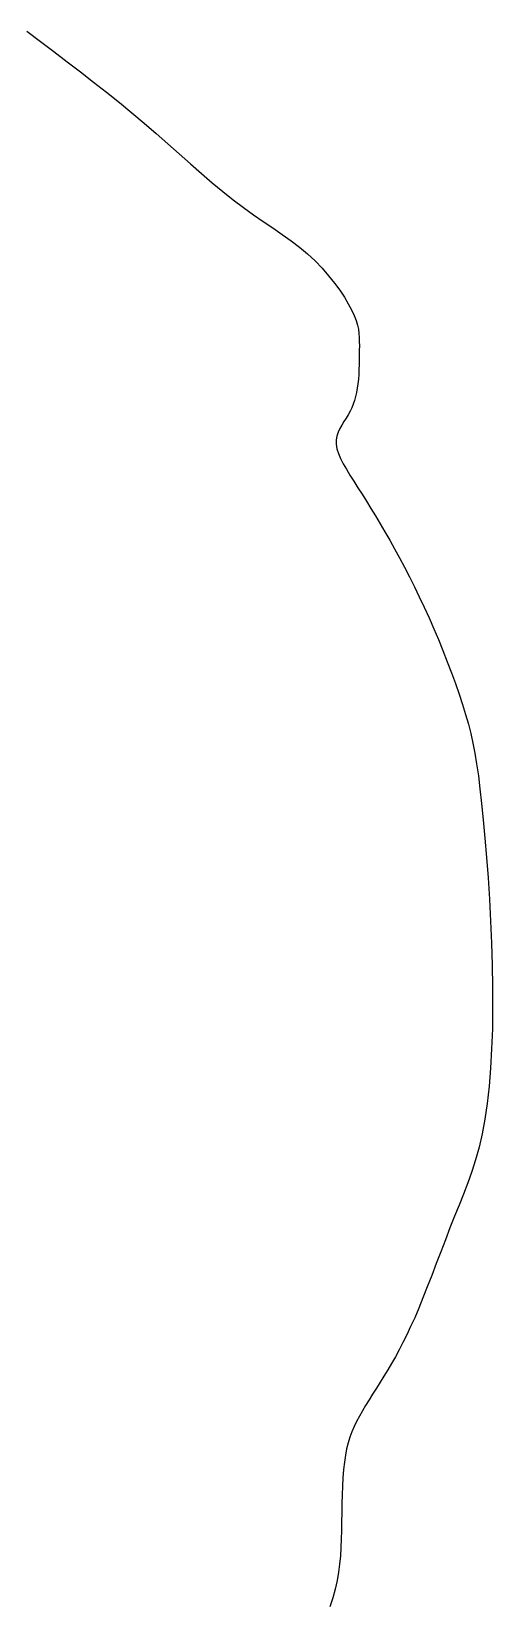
# Model space of a CAD drawing. Header units: millimetres. Extents: x 29 to 887, y 144 to 1917.
# Drawn here: x 262.8 to 324.6, y 1692.7 to 1902.7 of the extents above; entities that cross this region are included whole.
import ezdxf

# ---------------------------------------------------------------- set-up
doc = ezdxf.new("R2010")
doc.units = ezdxf.units.MM
doc.header["$LTSCALE"] = 48

msp = doc.modelspace()

# ---------------------------------------------------------------- linework, layer by layer
for p, q in [((262.23, 1902.68), (264.04, 1901.32)), ((264.04, 1901.32), (265.83, 1899.96)), ((265.83, 1899.96), (267.62, 1898.6)), ((267.62, 1898.6), (269.4, 1897.24)), ((269.4, 1897.24), (271.17, 1895.88)), ((271.17, 1895.88), (272.91, 1894.51)), ((272.91, 1894.51), (274.62, 1893.14)), ((274.62, 1893.14), (276.31, 1891.76)), ((276.31, 1891.76), (277.95, 1890.38)), ((277.95, 1890.38), (279.56, 1889)), ((279.56, 1889), (281.13, 1887.62)), ((281.13, 1887.62), (282.65, 1886.26)), ((282.65, 1886.26), (284.15, 1884.93)), ((284.15, 1884.93), (285.62, 1883.63)), ((285.62, 1883.63), (287.06, 1882.39)), ((287.06, 1882.39), (288.47, 1881.21)), ((288.47, 1881.21), (289.86, 1880.1)), ((289.86, 1880.1), (291.24, 1879.07)), ((291.24, 1879.07), (292.59, 1878.11)), ((292.59, 1878.11), (293.9, 1877.2)), ((293.9, 1877.2), (295.19, 1876.33)), ((295.19, 1876.33), (296.43, 1875.48)), ((296.43, 1875.48), (297.62, 1874.62)), ((297.62, 1874.62), (298.75, 1873.75)), ((298.75, 1873.75), (299.83, 1872.85)), ((299.83, 1872.85), (300.84, 1871.91)), ((300.84, 1871.91), (301.78, 1870.93)), ((301.78, 1870.93), (302.64, 1869.94)), ((302.64, 1869.94), (303.43, 1868.96)), ((303.43, 1868.96), (304.13, 1867.98)), ((304.13, 1867.98), (304.75, 1867.05)), ((304.75, 1867.05), (305.28, 1866.16)), ((305.28, 1866.16), (305.72, 1865.35)), ((305.72, 1865.35), (306.06, 1864.61)), ((306.06, 1864.61), (306.32, 1863.95)), ((306.32, 1863.95), (306.5, 1863.33)), ((306.5, 1863.33), (306.63, 1862.76)), ((306.63, 1862.76), (306.7, 1862.21)), ((306.7, 1862.21), (306.74, 1861.67)), ((306.74, 1861.67), (306.75, 1861.13)), ((306.75, 1861.13), (306.76, 1860.56)), ((306.76, 1860.56), (306.75, 1859.96)), ((306.74, 1858.69), (306.73, 1858.03)), ((306.75, 1859.34), (306.74, 1858.69)), ((306.75, 1859.96), (306.75, 1859.34)), ((306.67, 1856.71), (306.63, 1856.07)), ((306.71, 1857.37), (306.67, 1856.71)), ((306.73, 1858.03), (306.71, 1857.37)), ((306.38, 1854.29), (306.25, 1853.75)), ((306.48, 1854.86), (306.38, 1854.29)), ((306.56, 1855.45), (306.48, 1854.86)), ((306.63, 1856.07), (306.56, 1855.45)), ((305.74, 1852.25), (305.52, 1851.77)), ((305.94, 1852.73), (305.74, 1852.25)), ((306.11, 1853.24), (305.94, 1852.73)), ((306.25, 1853.75), (306.11, 1853.24)), ((304.41, 1849.93), (304.14, 1849.46)), ((304.7, 1850.39), (304.41, 1849.93)), ((304.99, 1850.85), (304.7, 1850.39)), ((305.27, 1851.31), (304.99, 1850.85)), ((305.52, 1851.77), (305.27, 1851.31)), ((303.75, 1848.46), (303.65, 1847.93)), ((303.65, 1847.93), (303.65, 1847.36)), ((303.92, 1848.97), (303.75, 1848.46)), ((304.14, 1849.46), (303.92, 1848.97)), ((303.65, 1847.36), (303.75, 1846.76)), ((303.75, 1846.76), (303.95, 1846.13)), ((303.95, 1846.13), (304.23, 1845.45)), ((304.23, 1845.45), (304.6, 1844.74)), ((304.6, 1844.74), (305.02, 1844)), ((305.02, 1844), (305.5, 1843.22)), ((305.5, 1843.22), (306.01, 1842.4)), ((306.01, 1842.4), (306.56, 1841.54)), ((306.56, 1841.54), (307.13, 1840.65)), ((307.13, 1840.65), (307.71, 1839.72)), ((307.71, 1839.72), (308.31, 1838.75)), ((308.31, 1838.75), (308.92, 1837.75)), ((308.92, 1837.75), (309.55, 1836.7)), ((309.55, 1836.7), (310.18, 1835.62)), ((310.18, 1835.62), (310.83, 1834.49)), ((310.83, 1834.49), (311.48, 1833.33)), ((311.48, 1833.33), (312.14, 1832.12)), ((312.14, 1832.12), (312.8, 1830.87)), ((312.8, 1830.87), (313.46, 1829.58)), ((313.46, 1829.58), (314.13, 1828.26)), ((314.13, 1828.26), (314.78, 1826.9)), ((314.78, 1826.9), (315.44, 1825.51)), ((315.44, 1825.51), (316.09, 1824.09)), ((316.09, 1824.09), (316.72, 1822.65)), ((316.72, 1822.65), (317.35, 1821.19)), ((317.35, 1821.19), (317.95, 1819.71)), ((317.95, 1819.71), (318.54, 1818.22)), ((318.54, 1818.22), (319.1, 1816.75)), ((319.1, 1816.75), (319.63, 1815.29)), ((319.63, 1815.29), (320.13, 1813.86)), ((320.13, 1813.86), (320.58, 1812.48)), ((320.58, 1812.48), (320.99, 1811.14)), ((320.99, 1811.14), (321.36, 1809.85)), ((321.36, 1809.85), (321.68, 1808.59)), ((321.68, 1808.59), (321.97, 1807.3)), ((321.97, 1807.3), (322.23, 1805.96)), ((322.23, 1805.96), (322.47, 1804.52)), ((322.47, 1804.52), (322.7, 1802.95)), ((322.7, 1802.95), (322.91, 1801.2)), ((322.91, 1801.2), (323.13, 1799.23)), ((323.13, 1799.23), (323.35, 1797.03)), ((323.35, 1797.03), (323.57, 1794.6)), ((323.57, 1794.6), (323.79, 1791.99)), ((323.79, 1791.99), (323.99, 1789.25)), ((323.99, 1789.25), (324.17, 1786.39)), ((324.17, 1786.39), (324.33, 1783.47)), ((324.33, 1783.47), (324.46, 1780.51)), ((324.46, 1780.51), (324.55, 1777.56)), ((324.55, 1777.56), (324.6, 1774.65)), ((324.6, 1774.65), (324.61, 1771.8)), ((324.61, 1771.8), (324.57, 1769.02)), ((324.57, 1769.02), (324.48, 1766.34)), ((324.48, 1766.34), (324.34, 1763.78)), ((324.34, 1763.78), (324.14, 1761.34)), ((324.14, 1761.34), (323.89, 1759.05)), ((323.89, 1759.05), (323.58, 1756.92)), ((323.58, 1756.92), (323.21, 1754.97)), ((323.21, 1754.97), (322.79, 1753.17)), ((322.32, 1751.5), (321.81, 1749.91)), ((322.79, 1753.17), (322.32, 1751.5)), ((321.81, 1749.91), (321.27, 1748.39)), ((321.27, 1748.39), (320.7, 1746.91)), ((320.11, 1745.43), (319.51, 1743.92)), ((320.7, 1746.91), (320.11, 1745.43)), ((319.51, 1743.92), (318.9, 1742.37)), ((318.28, 1740.78), (317.67, 1739.18)), ((318.9, 1742.37), (318.28, 1740.78)), ((317.67, 1739.18), (317.06, 1737.58)), ((317.06, 1737.58), (316.46, 1736.01)), ((315.86, 1734.48), (315.28, 1733.01)), ((316.46, 1736.01), (315.86, 1734.48)), ((315.28, 1733.01), (314.72, 1731.63)), ((314.17, 1730.34), (313.63, 1729.15)), ((314.72, 1731.63), (314.17, 1730.34)), ((313.63, 1729.15), (313.11, 1728.04)), ((312.09, 1726.03), (311.59, 1725.1)), ((312.6, 1727), (312.09, 1726.03)), ((313.11, 1728.04), (312.6, 1727)), ((311.08, 1724.21), (310.57, 1723.35)), ((311.59, 1725.1), (311.08, 1724.21)), ((310.06, 1722.51), (309.55, 1721.69)), ((310.57, 1723.35), (310.06, 1722.51)), ((308.54, 1720.1), (308.06, 1719.33)), ((309.04, 1720.88), (308.54, 1720.1)), ((309.55, 1721.69), (309.04, 1720.88)), ((307.16, 1717.85), (306.76, 1717.14)), ((307.6, 1718.58), (307.16, 1717.85)), ((308.06, 1719.33), (307.6, 1718.58)), ((306.05, 1715.75), (305.75, 1715.05)), ((306.38, 1716.44), (306.05, 1715.75)), ((306.76, 1717.14), (306.38, 1716.44)), ((305.25, 1713.58), (305.05, 1712.78)), ((305.48, 1714.33), (305.25, 1713.58)), ((305.75, 1715.05), (305.48, 1714.33)), ((304.89, 1711.92), (304.75, 1710.99)), ((305.05, 1712.78), (304.89, 1711.92)), ((304.64, 1709.98), (304.56, 1708.9)), ((304.75, 1710.99), (304.64, 1709.98)), ((304.5, 1707.77), (304.46, 1706.59)), ((304.56, 1708.9), (304.5, 1707.77)), ((304.43, 1705.4), (304.4, 1704.19)), ((304.46, 1706.59), (304.43, 1705.4)), ((304.38, 1702.99), (304.36, 1701.81)), ((304.4, 1704.19), (304.38, 1702.99)), ((304.36, 1701.81), (304.33, 1700.66)), ((304.29, 1699.54), (304.22, 1698.43)), ((304.33, 1700.66), (304.29, 1699.54)), ((304.12, 1697.33), (303.97, 1696.23)), ((304.22, 1698.43), (304.12, 1697.33)), ((303.78, 1695.12), (303.52, 1693.98)), ((303.97, 1696.23), (303.78, 1695.12)), ((303.2, 1692.81), (302.81, 1691.6)), ((303.52, 1693.98), (303.2, 1692.81))]:
    msp.add_line(p, q)

doc.saveas('drawing.dxf')
